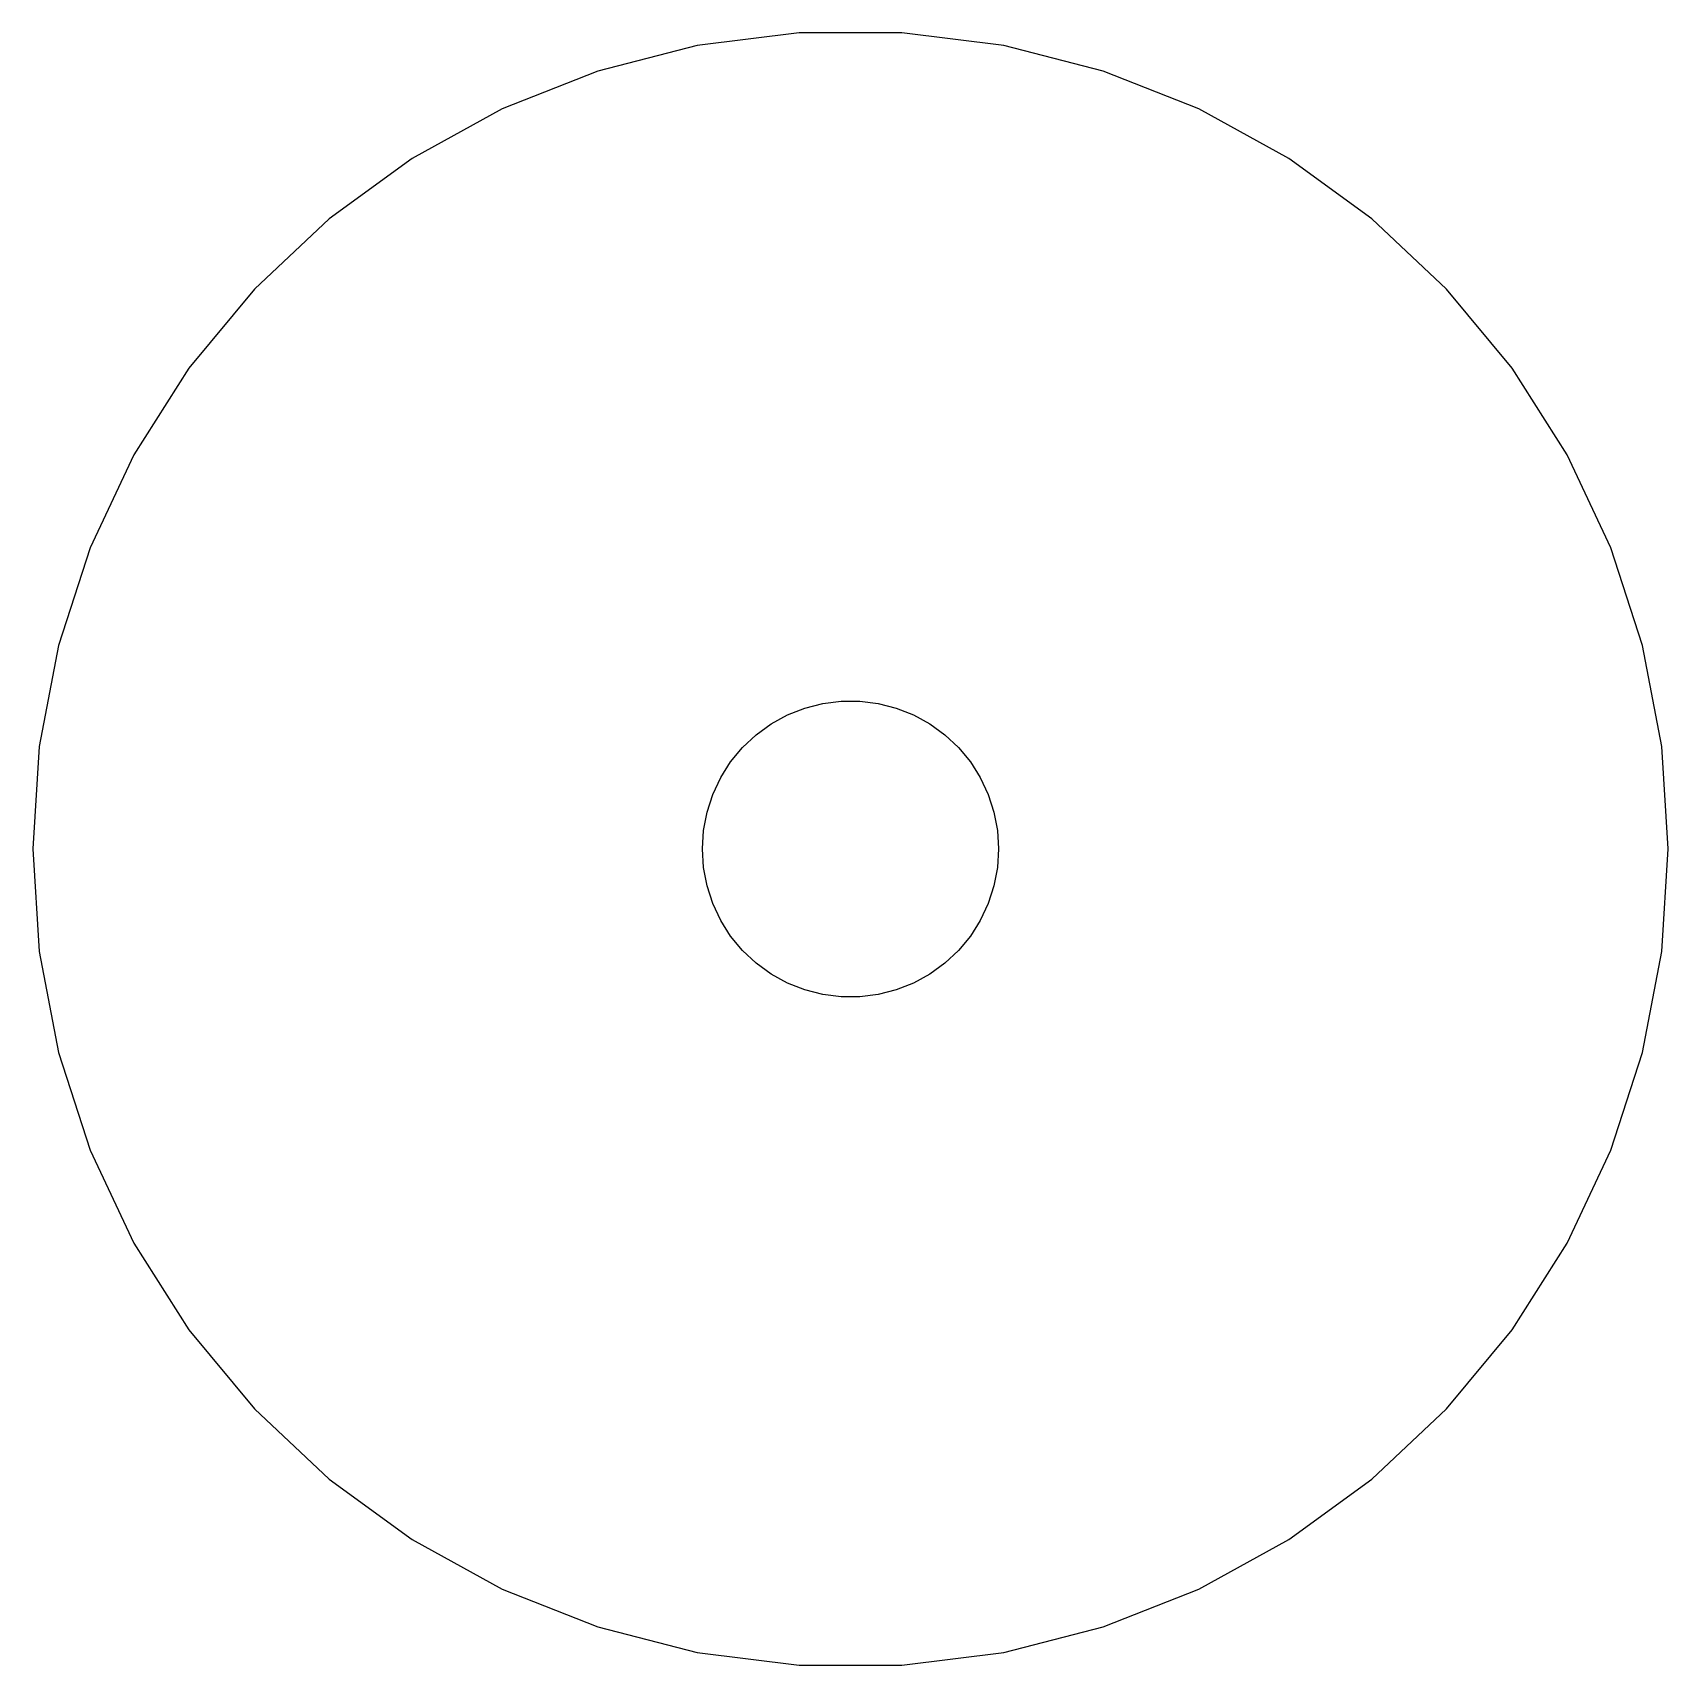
# Model space of a CAD drawing. Header units: metres. Extents: x -16 to 16, y 94 to 235.
# Drawn here: x -16.29 to 16.29, y 93.75 to 126.25 of the extents above.
import ezdxf

# ---------------------------------------------------------------- set-up
doc = ezdxf.new("R2010")
doc.units = ezdxf.units.M

msp = doc.modelspace()

# ---------------------------------------------------------------- linework, layer by layer
for p, q in [((-1.02264, 126.254), (-3.0518, 125.998)), ((1.02264, 126.254), (-1.02264, 126.254)), ((3.0518, 125.998), (1.02264, 126.254)), ((-3.0518, 125.998), (-5.03284, 125.489)), ((5.03284, 125.489), (3.0518, 125.998)), ((-5.03284, 125.489), (-6.93449, 124.737)), ((6.93449, 124.737), (5.03284, 125.489)), ((-6.93449, 124.737), (-8.72681, 123.751)), ((8.72681, 123.751), (6.93449, 124.737)), ((-8.72681, 123.751), (-10.3815, 122.549)), ((10.3815, 122.549), (8.72681, 123.751)), ((-10.3815, 122.549), (-11.8724, 121.149)), ((11.8724, 121.149), (10.3815, 122.549)), ((-11.8724, 121.149), (-13.1761, 119.573)), ((13.1761, 119.573), (11.8724, 121.149)), ((-13.1761, 119.573), (-14.2721, 117.846)), ((14.2721, 117.846), (13.1761, 119.573)), ((-14.2721, 117.846), (-15.1429, 115.995)), ((15.1429, 115.995), (14.2721, 117.846)), ((-15.1429, 115.995), (-15.7749, 114.05)), ((15.7749, 114.05), (15.1429, 115.995)), ((-15.7749, 114.05), (-16.1582, 112.041)), ((16.1582, 112.041), (15.7749, 114.05)), ((-1.25604, 112.669), (-0.911591, 112.806)), ((-0.911591, 112.806), (-0.552765, 112.898)), ((-0.552765, 112.898), (-0.185226, 112.944)), ((-0.185226, 112.944), (0.185226, 112.944)), ((0.185226, 112.944), (0.552765, 112.898)), ((0.552765, 112.898), (0.911591, 112.806)), ((0.911591, 112.806), (1.25604, 112.669)), ((-1.88039, 112.273), (-1.58069, 112.491)), ((-1.58069, 112.491), (-1.25604, 112.669)), ((1.25604, 112.669), (1.58069, 112.491)), ((1.58069, 112.491), (1.88039, 112.273)), ((-2.15045, 112.019), (-1.88039, 112.273)), ((1.88039, 112.273), (2.15045, 112.019)), ((-16.1582, 112.041), (-16.2866, 110)), ((-2.5851, 111.421), (-2.3866, 111.734)), ((-2.3866, 111.734), (-2.15045, 112.019)), ((2.15045, 112.019), (2.3866, 111.734)), ((2.3866, 111.734), (2.5851, 111.421)), ((16.2866, 110), (16.1582, 112.041)), ((-2.74283, 111.086), (-2.5851, 111.421)), ((2.5851, 111.421), (2.74283, 111.086)), ((-2.85732, 110.734), (-2.74283, 111.086)), ((2.74283, 111.086), (2.85732, 110.734)), ((-2.92673, 110.37), (-2.85732, 110.734)), ((2.85732, 110.734), (2.92673, 110.37)), ((-2.95, 110), (-2.92673, 110.37)), ((2.92673, 110.37), (2.95, 110)), ((-16.2866, 110), (-16.1582, 107.959)), ((-2.92673, 109.63), (-2.95, 110)), ((2.95, 110), (2.92673, 109.63)), ((16.1582, 107.959), (16.2866, 110)), ((-2.85732, 109.266), (-2.92673, 109.63)), ((2.92673, 109.63), (2.85732, 109.266)), ((-2.74283, 108.914), (-2.85732, 109.266)), ((2.85732, 109.266), (2.74283, 108.914)), ((-2.5851, 108.579), (-2.74283, 108.914)), ((2.74283, 108.914), (2.5851, 108.579)), ((-2.3866, 108.266), (-2.5851, 108.579)), ((2.5851, 108.579), (2.3866, 108.266)), ((-2.15045, 107.981), (-2.3866, 108.266)), ((2.3866, 108.266), (2.15045, 107.981)), ((-16.1582, 107.959), (-15.7749, 105.95)), ((-1.88039, 107.727), (-2.15045, 107.981)), ((2.15045, 107.981), (1.88039, 107.727)), ((15.7749, 105.95), (16.1582, 107.959)), ((-1.58069, 107.509), (-1.88039, 107.727)), ((-1.25604, 107.331), (-1.58069, 107.509)), ((1.58069, 107.509), (1.25604, 107.331)), ((1.88039, 107.727), (1.58069, 107.509)), ((-0.911591, 107.194), (-1.25604, 107.331)), ((-0.552765, 107.102), (-0.911591, 107.194)), ((0.911591, 107.194), (0.552765, 107.102)), ((1.25604, 107.331), (0.911591, 107.194)), ((-0.185226, 107.056), (-0.552765, 107.102)), ((0.185226, 107.056), (-0.185226, 107.056)), ((0.552765, 107.102), (0.185226, 107.056)), ((-15.7749, 105.95), (-15.1429, 104.005)), ((15.1429, 104.005), (15.7749, 105.95)), ((-15.1429, 104.005), (-14.2721, 102.154)), ((14.2721, 102.154), (15.1429, 104.005)), ((-14.2721, 102.154), (-13.1761, 100.427)), ((13.1761, 100.427), (14.2721, 102.154)), ((-13.1761, 100.427), (-11.8724, 98.851)), ((11.8724, 98.851), (13.1761, 100.427)), ((-11.8724, 98.851), (-10.3815, 97.4509)), ((10.3815, 97.4509), (11.8724, 98.851)), ((-10.3815, 97.4509), (-8.72681, 96.2487)), ((8.72681, 96.2487), (10.3815, 97.4509)), ((-8.72681, 96.2487), (-6.93449, 95.2634)), ((6.93449, 95.2634), (8.72681, 96.2487)), ((-6.93449, 95.2634), (-5.03284, 94.5105)), ((5.03284, 94.5105), (6.93449, 95.2634)), ((-5.03284, 94.5105), (-3.0518, 94.0019)), ((3.0518, 94.0019), (5.03284, 94.5105)), ((-3.0518, 94.0019), (-1.02264, 93.7455)), ((1.02264, 93.7455), (3.0518, 94.0019)), ((-1.02264, 93.7455), (1.02264, 93.7455))]:
    msp.add_line(p, q)

doc.saveas('drawing.dxf')
